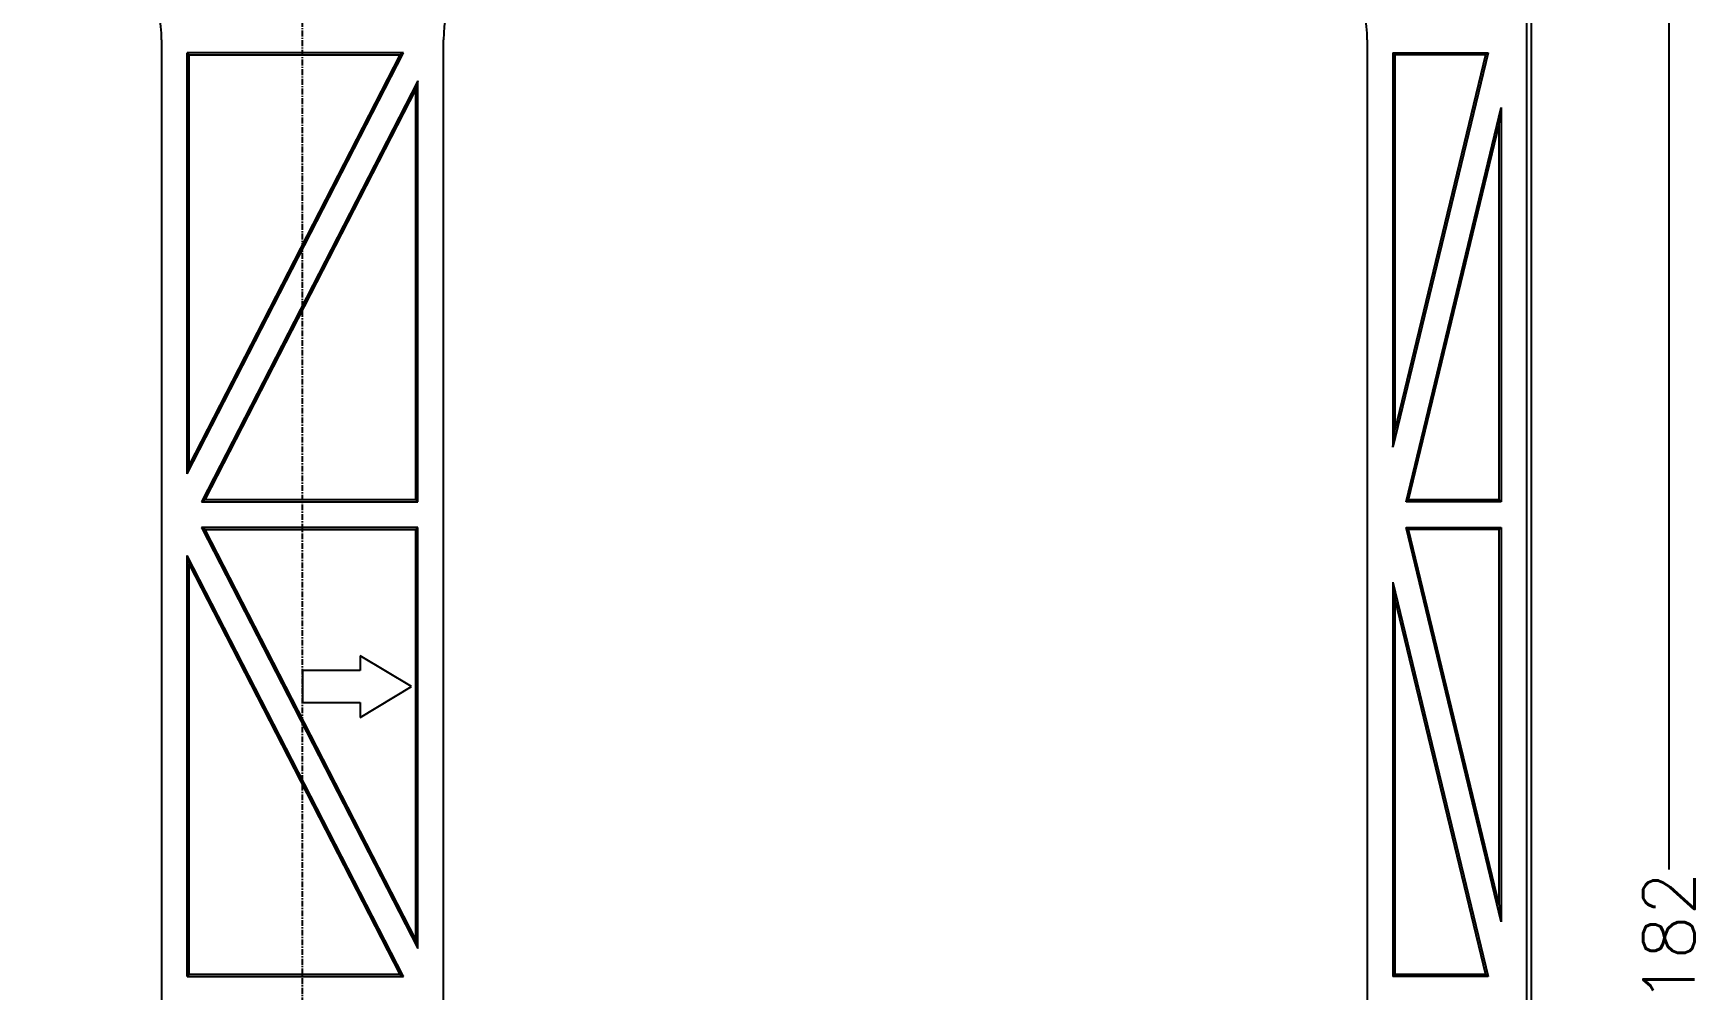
# Model space of a CAD drawing. Extents: x -268 to 907, y 393 to 1224.
# Drawn here: x 228.7 to 358.9, y 732 to 806.5 of the extents above; entities that cross this region are included whole.
import ezdxf

# ---------------------------------------------------------------- set-up
doc = ezdxf.new("R2010")
doc.units = 0
doc.header["$LTSCALE"] = 1.21
doc.header["$MEASUREMENT"] = 0
doc.linetypes.add('CENTER', pattern=[0.6, 0.375, -0.075, 0.075, -0.075])
doc.layers.get('0').update_dxf_attribs({"linetype": 'CONTINUOUS'})
doc.layers.get('DEFPOINTS').update_dxf_attribs({"linetype": 'CONTINUOUS'})
doc.layers.add('DIM', color=82, linetype='CONTINUOUS')
doc.styles.get("Standard").update_dxf_attribs({"font": 'txt', "bigfont": 'gbcbig.shx'})
doc.styles.add('TXT', font='txt.shx', dxfattribs={"bigfont": 'gbcbig.shx'})
doc.dimstyles.new('Y3', dxfattribs={"dimtxt": 3, "dimasz": 2, "dimexe": 0.3, "dimexo": 0.3, "dimgap": 0.66, "dimtad": 0, "dimdec": 4, "dimdsep": 46, "dimtxsty": 'Standard', "dimcen": 0, "dimclrd": 3, "dimclre": 3, "dimadec": 0, "dimazin": 0, "dimtfac": 1, "dimtdec": 4, "dimtofl": 0, "dimtmove": 2, "dimatfit": 3, "dimfxl": 0, "dimtolj": 1, "dimarcsym": 0})

# ---------------------------------------------------------------- blocks, each defined once
blk = doc.blocks.new('_CLOSEDBLANK')
at = {"color": 0, "linetype": 'ByBlock'}
for p, q in [((-1, 0.167), (0, 0)), ((-1, 0.167), (-1, -0.167)), ((0, 0), (-1, -0.167))]:
    blk.add_line(p, q, dxfattribs=at)
blk = doc.blocks.new('*D59')
at = {"layer": 'DEFPOINTS', "color": 0}
for p in [(345.51, 827.05), (356.25, 827.05), (338.89, 645.05)]:
    blk.add_point(p, dxfattribs=at)
at = {"layer": 'DIM', "color": 3, "lineweight": -2}
for p, q in [((345.81, 827.05), (356.55, 827.05)), ((356.25, 825.05), (356.25, 741.37)), ((356.25, 647.05), (356.25, 730.72)), ((339.19, 645.05), (356.55, 645.05))]:
    blk.add_line(p, q, dxfattribs=at)
at = {"layer": 'DIM', "color": 3, "lineweight": -2, "xscale": 2, "yscale": 2, "zscale": 2}
for p, rotation in [((356.25, 827.05), 90), ((356.25, 645.05), 270)]:
    blk.add_blockref('_CLOSEDBLANK', p, dxfattribs=dict(at, rotation=rotation))
at = {"layer": 'DIM', "color": 0, "insert": (356.25, 736.05), "char_height": 4, "attachment_point": 5, "rotation": 90, "style": 'TXT'}
blk.add_mtext('\\A1;182', dxfattribs=at)

msp = doc.modelspace()

# ---------------------------------------------------------------- linework, layer by layer
at = {"color": 1, "linetype": 'CENTER'}
msp.add_line((249.66401, 635.19808), (249.66401, 1018.89201), dxfattribs=at)
at = {"color": 7, "linetype": 'Continuous'}
for p, q in [((345.16414, 635.54728), (345.16414, 1018.5428)), ((345.51334, 1018.89201), (345.51334, 635.19808)), ((238.66401, 806.04504), (238.66401, 657.99808)), ((260.66401, 657.99808), (260.66401, 806.04504)), ((332.71334, 806.04504), (332.71334, 657.99808)), ((240.66401, 772.20808), (240.66401, 805.02156)), ((257.53952, 805.02156), (240.66401, 805.02156)), ((240.66401, 805.02156), (240.82124, 804.86434)), ((240.66401, 772.20808), (257.53952, 805.02156)), ((240.82124, 772.85757), (240.82124, 804.86434)), ((240.82124, 804.86434), (257.28186, 804.86434)), ((240.82124, 772.85757), (257.28186, 804.86434)), ((257.28186, 804.86434), (257.53952, 805.02156)), ((334.71334, 805.02156), (342.13486, 805.02156)), ((334.71334, 805.02156), (334.87056, 804.86434)), ((334.71334, 805.02156), (334.71334, 774.28246)), ((342.13486, 805.02156), (334.71334, 774.28246)), ((341.93515, 804.86434), (334.87056, 804.86434)), ((334.87056, 804.86434), (334.87056, 775.60357)), ((341.93515, 804.86434), (334.87056, 775.60357)), ((341.93515, 804.86434), (342.13486, 805.02156)), ((258.66401, 802.83504), (241.78851, 770.02156)), ((258.50679, 802.18556), (242.04616, 770.17879)), ((258.66401, 802.83504), (258.50679, 802.18556)), ((258.50679, 770.17879), (258.50679, 802.18556)), ((258.66401, 770.02156), (258.66401, 802.83504)), ((335.74207, 770.02156), (343.16359, 800.76066)), ((343.00636, 799.43955), (343.16359, 800.76066)), ((343.16359, 800.76066), (343.16359, 770.02156)), ((335.94177, 770.17879), (343.00636, 799.43955)), ((343.00636, 770.17879), (343.00636, 799.43955)), ((334.71334, 774.28246), (334.87056, 775.60357)), ((240.66401, 772.20808), (240.82124, 772.85757)), ((242.04616, 770.17879), (241.78851, 770.02156)), ((241.78851, 770.02156), (258.66401, 770.02156)), ((258.50679, 770.17879), (242.04616, 770.17879)), ((258.66401, 770.02156), (258.50679, 770.17879)), ((335.94177, 770.17879), (335.74207, 770.02156)), ((343.16359, 770.02156), (335.74207, 770.02156)), ((343.00636, 770.17879), (335.94177, 770.17879)), ((343.00636, 770.17879), (343.16359, 770.02156)), ((258.66401, 768.02156), (241.78851, 768.02156)), ((242.04616, 767.86434), (241.78851, 768.02156)), ((241.78851, 768.02156), (258.66401, 735.20808)), ((242.04616, 767.86434), (258.50679, 767.86434)), ((242.04616, 767.86434), (258.50679, 735.85757)), ((258.66401, 768.02156), (258.50679, 767.86434)), ((258.50679, 735.85757), (258.50679, 767.86434)), ((258.66401, 735.20808), (258.66401, 768.02156)), ((335.74207, 768.02156), (343.16359, 768.02156)), ((335.94177, 767.86434), (335.74207, 768.02156)), ((343.16359, 737.28246), (335.74207, 768.02156)), ((343.00636, 767.86434), (335.94177, 767.86434)), ((343.00636, 738.60357), (335.94177, 767.86434)), ((343.00636, 767.86434), (343.16359, 768.02156)), ((343.00636, 738.60357), (343.00636, 767.86434)), ((343.16359, 768.02156), (343.16359, 737.28246)), ((257.53952, 733.02156), (240.66401, 765.83504)), ((240.66401, 765.83504), (240.82124, 765.18556)), ((240.66401, 733.02156), (240.66401, 765.83504)), ((257.28186, 733.17879), (240.82124, 765.18556)), ((240.82124, 733.17879), (240.82124, 765.18556)), ((334.71334, 763.76066), (342.13486, 733.02156)), ((334.71334, 763.76066), (334.87056, 762.43955)), ((334.71334, 763.76066), (334.71334, 733.02156)), ((334.87056, 762.43955), (341.93515, 733.17879)), ((334.87056, 762.43955), (334.87056, 733.17879)), ((258.16401, 755.61522), (254.16401, 758.01522)), ((254.16401, 758.01522), (254.16401, 756.86522)), ((254.16401, 756.86522), (249.66401, 756.86522)), ((249.66401, 756.86522), (249.66401, 754.36522)), ((254.16401, 753.21522), (258.16401, 755.61522)), ((249.66401, 754.36522), (254.16401, 754.36522)), ((254.16401, 754.36522), (254.16401, 753.21522)), ((343.00636, 738.60357), (343.16359, 737.28246)), ((258.66401, 735.20808), (258.50679, 735.85757)), ((240.66401, 733.02156), (240.82124, 733.17879)), ((257.28186, 733.17879), (240.82124, 733.17879)), ((257.28186, 733.17879), (257.53952, 733.02156)), ((334.71334, 733.02156), (334.87056, 733.17879)), ((341.93515, 733.17879), (334.87056, 733.17879)), ((341.93515, 733.17879), (342.13486, 733.02156)), ((240.66401, 733.02156), (257.53952, 733.02156)), ((342.13486, 733.02156), (334.71334, 733.02156))]:
    msp.add_line(p, q, dxfattribs=at)
for centre, start, end in [((228.66401, 806.04504), 0, 90), ((270.66401, 806.04504), 90, 180), ((322.71334, 806.04504), 0, 90)]:
    msp.add_arc(centre, 10, start, end, dxfattribs=at)

# ---------------------------------------------------------------- dimensions: what is measured, and where the dimension line sits
at = {"layer": 'DIM', "color": 0}
dim = msp.add_linear_dim(base=(356.24997, 827.04504), p1=(338.88696, 645.04504), p2=(345.51334, 827.04504), angle=270, dimstyle='Y3', override={"dimtxt": 4, "dimdec": 2, "dimtxsty": 'TXT', "dimblk": 'CLOSEDBLANK', "dimtdec": 2, "dimtmove": 0, "dimldrblk": 'CLOSEDBLANK', "dimtzin": 0}, dxfattribs=at)
dim.commit()
dim.dimension.update_dxf_attribs({"geometry": '*D59', "text_midpoint": (356.24997, 736.04504)})

doc.saveas('drawing.dxf')
